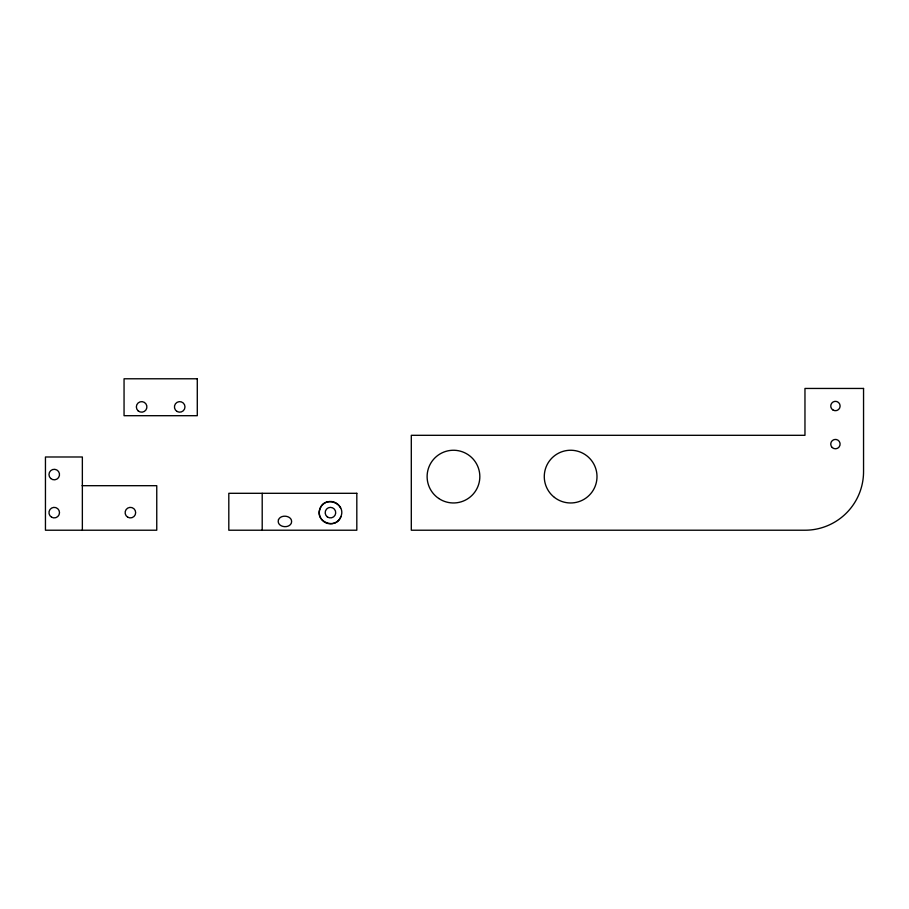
<?xml version="1.0" encoding="UTF-8"?>
<svg xmlns="http://www.w3.org/2000/svg" width="909" height="909" viewBox="0 0 909 909"><rect width="100%" height="100%" fill="white"/><g stroke="black" fill="none" stroke-linecap="round" stroke-linejoin="round"><path stroke-width="1.36" d="M340.909 516.585C346.499 503.347 324.558 495.064 319.991 508.688C314.412 521.936 336.353 530.22 340.909 516.585A11.181 11.181 0 0 1 323.934 521.721A11.181 11.181 0 0 1 323.365 503.995A11.181 11.181 0 0 1 340.636 508.04M82.083 485.69L156.757 485.69L156.757 530.22L45.45 530.22L45.45 456.988L82.355 456.988L82.355 530.22M262.201 493.303L262.201 530.22M278.472 519.698C276.245 526.947 288.664 529.265 291.346 523.152C293.573 515.903 281.165 513.585 278.472 519.698M197.287 378.78L124.056 378.78L124.056 415.697L197.287 415.697L197.287 378.78M863.55 388.45L804.965 388.45L804.965 435.309L411.3 435.309L411.3 530.22L804.965 530.22A58.585 58.585 0 0 0 863.55 471.635L863.55 388.45M356.817 493.303L228.807 493.303L228.807 530.22L356.817 530.22L356.817 493.303M138.111 410.834A5.272 5.272 0 0 0 146.792 407.982A5.272 5.272 0 0 0 139.986 401.892A5.272 5.272 0 0 0 138.111 410.834M177.073 411.47A5.272 5.272 0 0 0 184.982 406.902A5.272 5.272 0 0 0 177.073 402.335A5.272 5.272 0 0 0 177.073 411.47M832.235 447.535A4.681 4.681 0 0 0 839.996 445.149A4.681 4.681 0 0 0 834.053 439.615A4.681 4.681 0 0 0 832.235 447.535M438.763 498.484A26.361 26.361 0 0 0 479.77 478.407A26.361 26.361 0 0 0 441.888 452.932A26.361 26.361 0 0 0 438.763 498.484M554.433 497.405A26.361 26.361 0 0 0 596.747 480.247A26.361 26.361 0 0 0 560.728 452.182A26.361 26.361 0 0 0 554.433 497.405M833.087 410.084A4.681 4.681 0 0 0 840.121 406.016A4.681 4.681 0 0 0 833.087 401.96A4.681 4.681 0 0 0 833.087 410.084M327.376 516.926A5.272 5.272 0 0 0 335.694 513.165A5.272 5.272 0 0 0 328.285 507.836A5.272 5.272 0 0 0 327.376 516.926M127.76 517.21A5.272 5.272 0 0 0 135.668 512.642A5.272 5.272 0 0 0 127.76 508.074A5.272 5.272 0 0 0 127.76 517.21M50.722 478.486A5.272 5.272 0 0 0 59.403 475.646A5.272 5.272 0 0 0 52.597 469.555A5.272 5.272 0 0 0 50.722 478.486M51.597 517.21A5.272 5.272 0 0 0 59.505 512.642A5.272 5.272 0 0 0 51.597 508.074A5.272 5.272 0 0 0 51.597 517.21"/></g></svg>
